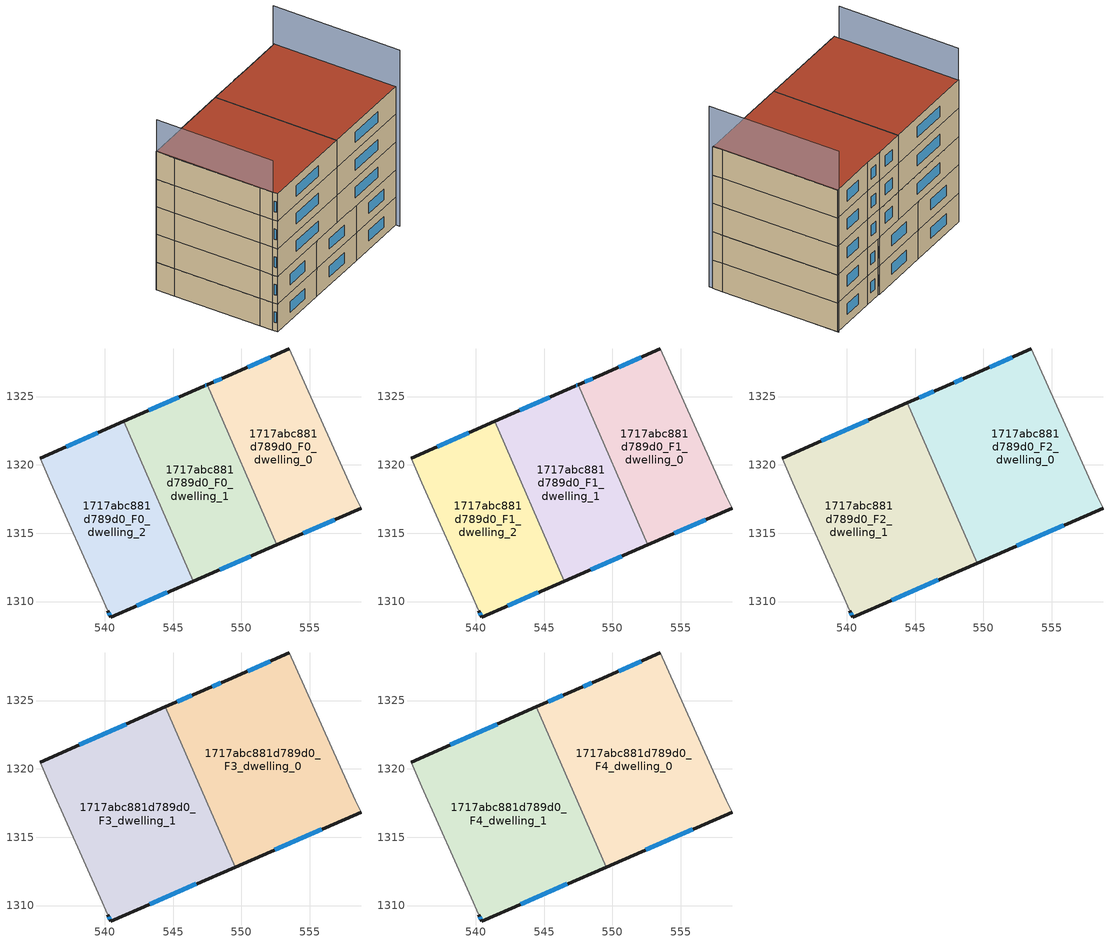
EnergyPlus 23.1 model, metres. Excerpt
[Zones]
1717abc881d789d0_F0_dwelling_0
 floor ground (EU_floor_Construction): 553.52,1328.49 558.34,1317.72 558.75,1316.83 552.58,1314.15 547.49,1325.87 549.05,1326.52 z0
 wall outside (EU_wall_Construction): 553.52,1328.49 549.05,1326.52 547.49,1325.87 / 552.58,1314.15 558.75,1316.83 z0:3
 wall adiabatic (EU_wall_Construction): 558.75,1316.83 558.34,1317.72 553.52,1328.49 z0:3
 wall to 1717abc881d789d0_F0_dwelling_1 (EU_wall_Construction): 547.49,1325.87 552.58,1314.15 z0:3
 window (EU_Window_Construction): 552.12,1327.87 550.45,1327.14 / 554.52,1314.99 556.82,1315.99 / 548.56,1326.32 547.98,1326.07 z0.94:2.06
1717abc881d789d0_F0_dwelling_1
 floor ground (EU_floor_Construction): 547.49,1325.87 552.58,1314.15 546.49,1311.5 541.4,1323.19 547.25,1325.77 547.31,1325.79 z0
 wall outside (EU_wall_Construction): 547.49,1325.87 547.31,1325.79 547.25,1325.77 541.4,1323.19 / 546.49,1311.5 552.58,1314.15 z0:3
 wall to 1717abc881d789d0_F0_dwelling_2 (EU_wall_Construction): 541.4,1323.19 546.49,1311.5 z0:3
 window (EU_Window_Construction): 547.43,1325.84 547.36,1325.81 / 548.4,1312.33 550.67,1313.32 / 545.42,1324.96 543.23,1324 z0.94:2.06
1717abc881d789d0_F0_dwelling_2
 floor ground (EU_floor_Construction): 541.4,1323.19 546.49,1311.5 540.44,1308.86 540.22,1309.34 539.67,1310.59 536.04,1318.71 535.27,1320.49 z0
 wall outside (EU_wall_Construction): 541.4,1323.19 535.27,1320.49 / 540.22,1309.34 540.44,1308.86 546.49,1311.5 z0:3
 wall adiabatic (EU_wall_Construction): 535.27,1320.49 536.04,1318.71 539.67,1310.59 540.22,1309.34 z0:3
 window (EU_Window_Construction): 539.48,1322.35 537.19,1321.34 / 542.34,1309.69 544.59,1310.67 / 540.29,1309.19 540.37,1309.01 z0.94:2.06
1717abc881d789d0_F1_dwelling_0
 floor to 1717abc881d789d0_F0_dwelling_0 (EU_floor_Construction): 553.52,1328.49 558.34,1317.72 558.75,1316.83 552.58,1314.15 547.49,1325.87 549.05,1326.52 z3
 wall outside (EU_wall_Construction): 553.52,1328.49 549.05,1326.52 547.49,1325.87 / 552.58,1314.15 558.75,1316.83 z3:6
 wall adiabatic (EU_wall_Construction): 558.75,1316.83 558.34,1317.72 553.52,1328.49 z3:6
 wall to 1717abc881d789d0_F1_dwelling_1 (EU_wall_Construction): 547.49,1325.87 552.58,1314.15 z3:6
 window (EU_Window_Construction): 552.12,1327.87 550.45,1327.14 / 554.52,1314.99 556.82,1315.99 / 548.56,1326.32 547.98,1326.07 z3.94:5.06
1717abc881d789d0_F1_dwelling_1
 floor to 1717abc881d789d0_F0_dwelling_1 (EU_floor_Construction): 547.49,1325.87 552.58,1314.15 546.49,1311.5 541.4,1323.19 547.25,1325.77 547.31,1325.79 z3
 wall outside (EU_wall_Construction): 547.49,1325.87 547.31,1325.79 547.25,1325.77 541.4,1323.19 / 546.49,1311.5 552.58,1314.15 z3:6
 wall to 1717abc881d789d0_F1_dwelling_2 (EU_wall_Construction): 541.4,1323.19 546.49,1311.5 z3:6
 window (EU_Window_Construction): 547.43,1325.84 547.36,1325.81 / 548.4,1312.33 550.67,1313.32 / 545.42,1324.96 543.23,1324 z3.94:5.06
1717abc881d789d0_F1_dwelling_2
 floor to 1717abc881d789d0_F0_dwelling_2 (EU_floor_Construction): 541.4,1323.19 546.49,1311.5 540.44,1308.86 540.22,1309.34 539.67,1310.59 536.04,1318.71 535.27,1320.49 z3
 wall outside (EU_wall_Construction): 541.4,1323.19 535.27,1320.49 / 540.22,1309.34 540.44,1308.86 546.49,1311.5 z3:6
 wall adiabatic (EU_wall_Construction): 535.27,1320.49 536.04,1318.71 539.67,1310.59 540.22,1309.34 z3:6
 window (EU_Window_Construction): 539.48,1322.35 537.19,1321.34 / 542.34,1309.69 544.59,1310.67 / 540.29,1309.19 540.37,1309.01 z3.94:5.06
1717abc881d789d0_F2_dwelling_0
 floor to 1717abc881d789d0_F1_dwelling_0 (EU_floor_Construction): 553.52,1328.49 558.34,1317.72 558.75,1316.83 552.58,1314.15 547.49,1325.87 549.05,1326.52 z6
 floor to 1717abc881d789d0_F1_dwelling_1 (EU_floor_Construction): 547.49,1325.87 552.58,1314.15 549.54,1312.82 544.44,1324.53 547.25,1325.77 547.31,1325.79 z6
 wall outside (EU_wall_Construction): 553.52,1328.49 549.05,1326.52 547.31,1325.79 547.25,1325.77 544.44,1324.53 / 549.54,1312.82 558.75,1316.83 z6:9
 wall adiabatic (EU_wall_Construction): 558.75,1316.83 558.34,1317.72 553.52,1328.49 z6:9
 wall to 1717abc881d789d0_F2_dwelling_1 (EU_wall_Construction): 544.44,1324.53 549.54,1312.82 z6:9
 window (EU_Window_Construction): 548.5,1326.29 547.85,1326.02 / 552.12,1327.87 550.45,1327.14 / 552.43,1314.08 555.86,1315.57 / 546.37,1325.38 545.32,1324.92 z6.94:8.06
1717abc881d789d0_F2_dwelling_1
 floor to 1717abc881d789d0_F1_dwelling_1 (EU_floor_Construction): 544.44,1324.53 549.54,1312.82 546.49,1311.5 541.4,1323.19 z6
 floor to 1717abc881d789d0_F1_dwelling_2 (EU_floor_Construction): 541.4,1323.19 546.49,1311.5 540.44,1308.86 540.22,1309.34 539.67,1310.59 536.04,1318.71 535.27,1320.49 z6
 wall outside (EU_wall_Construction): 540.22,1309.34 540.44,1308.86 549.54,1312.82 / 544.44,1324.53 535.27,1320.49 z6:9
 wall adiabatic (EU_wall_Construction): 535.27,1320.49 536.04,1318.71 539.67,1310.59 540.22,1309.34 z6:9
 window (EU_Window_Construction): 543.29,1310.1 546.69,1311.58 / 540.29,1309.19 540.37,1309.01 / 541.57,1323.27 538.15,1321.76 z6.94:8.06
1717abc881d789d0_F3_dwelling_0
 floor to 1717abc881d789d0_F2_dwelling_0 (EU_floor_Construction): 553.52,1328.49 558.34,1317.72 558.75,1316.83 549.54,1312.82 544.44,1324.53 547.25,1325.77 547.31,1325.79 549.05,1326.52 z9
 wall outside (EU_wall_Construction): 553.52,1328.49 549.05,1326.52 547.31,1325.79 547.25,1325.77 544.44,1324.53 / 549.54,1312.82 558.75,1316.83 z9:12
 wall adiabatic (EU_wall_Construction): 558.75,1316.83 558.34,1317.72 553.52,1328.49 z9:12
 wall to 1717abc881d789d0_F3_dwelling_1 (EU_wall_Construction): 544.44,1324.53 549.54,1312.82 z9:12
 window (EU_Window_Construction): 548.5,1326.29 547.85,1326.02 / 552.12,1327.87 550.45,1327.14 / 552.43,1314.08 555.86,1315.57 / 546.37,1325.38 545.32,1324.92 z9.94:11.06
1717abc881d789d0_F3_dwelling_1
 floor to 1717abc881d789d0_F2_dwelling_1 (EU_floor_Construction): 544.44,1324.53 549.54,1312.82 540.44,1308.86 540.22,1309.34 539.67,1310.59 536.04,1318.71 535.27,1320.49 z9
 wall outside (EU_wall_Construction): 540.22,1309.34 540.44,1308.86 549.54,1312.82 / 544.44,1324.53 535.27,1320.49 z9:12
 wall adiabatic (EU_wall_Construction): 535.27,1320.49 536.04,1318.71 539.67,1310.59 540.22,1309.34 z9:12
 window (EU_Window_Construction): 543.29,1310.1 546.69,1311.58 / 540.29,1309.19 540.37,1309.01 / 541.57,1323.27 538.15,1321.76 z9.94:11.06
1717abc881d789d0_F4_dwelling_0
 floor to 1717abc881d789d0_F3_dwelling_0 (EU_floor_Construction): 553.52,1328.49 558.34,1317.72 558.75,1316.83 549.54,1312.82 544.44,1324.53 547.25,1325.77 547.31,1325.79 549.05,1326.52 z12
 wall outside (EU_wall_Construction): 553.52,1328.49 549.05,1326.52 547.31,1325.79 547.25,1325.77 544.44,1324.53 / 549.54,1312.82 558.75,1316.83 z12:15
 wall adiabatic (EU_wall_Construction): 558.75,1316.83 558.34,1317.72 553.52,1328.49 z12:15
 wall to 1717abc881d789d0_F4_dwelling_1 (EU_wall_Construction): 544.44,1324.53 549.54,1312.82 z12:15
 window (EU_Window_Construction): 548.5,1326.29 547.85,1326.02 / 552.12,1327.87 550.45,1327.14 / 552.43,1314.08 555.86,1315.57 / 546.37,1325.38 545.32,1324.92 z12.94:14.06
 roof outside (EU_roof_Construction): 558.75,1316.83 558.34,1317.72 553.52,1328.49 549.05,1326.52 547.31,1325.79 547.25,1325.77 544.44,1324.53 549.54,1312.82 z15
1717abc881d789d0_F4_dwelling_1
 floor to 1717abc881d789d0_F3_dwelling_1 (EU_floor_Construction): 544.44,1324.53 549.54,1312.82 540.44,1308.86 540.22,1309.34 539.67,1310.59 536.04,1318.71 535.27,1320.49 z12
 wall outside (EU_wall_Construction): 540.22,1309.34 540.44,1308.86 549.54,1312.82 / 544.44,1324.53 535.27,1320.49 z12:15
 wall adiabatic (EU_wall_Construction): 535.27,1320.49 536.04,1318.71 539.67,1310.59 540.22,1309.34 z12:15
 window (EU_Window_Construction): 543.29,1310.1 546.69,1311.58 / 540.29,1309.19 540.37,1309.01 / 541.57,1323.27 538.15,1321.76 z12.94:14.06
 roof outside (EU_roof_Construction): 549.54,1312.82 544.44,1324.53 535.27,1320.49 536.04,1318.71 539.67,1310.59 540.22,1309.34 540.44,1308.86 z15
shading: 535.33,1320.52 540.22,1309.34 z0:18.4; 558.83,1316.42 553.48,1328.55 z0:19.1
[Building]
EU S2 Campaign: North Axis=0; Terrain=City; Solar Distribution=FullExterior
[Site:Location]
Vienna: Latitude=48; Longitude=16.5; Time Zone=1; Elevation=183
[SizingPeriod:WeatherFileDays]
AnnualSizingPeriod: Begin Month=1; Begin Day of Month=1; End Month=12; End Day of Month=31; Day of Week for Start Day=Monday; Use Weather File Daylight Saving Period=No; Use Weather File Rain and Snow Indicators=No
[MATERIAL]
EU_InternalMass_Material: Roughness=MediumRough; Thickness=0.1; Conductivity=1; Density=1800; Specific Heat=900; Thermal Absorptance=0.9; Solar Absorptance=0.7; Visible Absorptance=0.7
[MATERIAL:NOMASS] Roughness=MediumRough; Thermal Absorptance=0.9; Solar Absorptance=0.7; Visible Absorptance=0.7
Name | Thermal Resistance
EU_wall_NoMass | 0.914258
EU_roof_NoMass | 0.954009
EU_floor_NoMass | 1.09711
[WINDOWMATERIAL:SIMPLEGLAZINGSYSTEM]
EU_Window_SimpleGlazing: UFactor=2.09642; Solar Heat Gain Coefficient=0.65; Visible Transmittance=0.65
[CONSTRUCTION]
EU_wall_Construction: EU_wall_NoMass
EU_roof_Construction: EU_roof_NoMass
EU_floor_Construction: EU_floor_NoMass
EU_Window_Construction: EU_Window_SimpleGlazing
EU_InternalMass_Construction: EU_InternalMass_Material
[ZONE] Type=1; Multiplier=1; Ceiling Height=autocalculate; Floor Area=autocalculate; Part of Total Floor Area=Yes
Name | Volume
1717abc881d789d0_F0_dwelling_0; 1717abc881d789d0_F1_dwelling_0 | 254.594
1717abc881d789d0_F2_dwelling_0; 1717abc881d789d0_F3_dwelling_0; 1717abc881d789d0_F4_dwelling_0 | 381.899
1717abc881d789d0_F0_dwelling_1; 1717abc881d789d0_F1_dwelling_1 | 254.599
1717abc881d789d0_F2_dwelling_1; 1717abc881d789d0_F3_dwelling_1; 1717abc881d789d0_F4_dwelling_1 | 381.88
1717abc881d789d0_F0_dwelling_2; 1717abc881d789d0_F1_dwelling_2 | 254.6
[INTERNALMASS] Construction=EU_InternalMass_Construction
Name | Zone or ZoneList | Surface Area
1717abc881d789d0_F0_dwelling_0_EU_InternalMass | 1717abc881d789d0_F0_dwelling_0 | 84.8649
1717abc881d789d0_F0_dwelling_1_EU_InternalMass | 1717abc881d789d0_F0_dwelling_1 | 84.8666
1717abc881d789d0_F0_dwelling_2_EU_InternalMass | 1717abc881d789d0_F0_dwelling_2 | 84.8669
1717abc881d789d0_F1_dwelling_0_EU_InternalMass | 1717abc881d789d0_F1_dwelling_0 | 84.8649
1717abc881d789d0_F1_dwelling_1_EU_InternalMass | 1717abc881d789d0_F1_dwelling_1 | 84.8666
1717abc881d789d0_F1_dwelling_2_EU_InternalMass | 1717abc881d789d0_F1_dwelling_2 | 84.8669
1717abc881d789d0_F2_dwelling_0_EU_InternalMass | 1717abc881d789d0_F2_dwelling_0 | 127.301
1717abc881d789d0_F2_dwelling_1_EU_InternalMass | 1717abc881d789d0_F2_dwelling_1 | 127.296
1717abc881d789d0_F3_dwelling_0_EU_InternalMass | 1717abc881d789d0_F3_dwelling_0 | 127.301
1717abc881d789d0_F3_dwelling_1_EU_InternalMass | 1717abc881d789d0_F3_dwelling_1 | 127.296
1717abc881d789d0_F4_dwelling_0_EU_InternalMass | 1717abc881d789d0_F4_dwelling_0 | 127.301
1717abc881d789d0_F4_dwelling_1_EU_InternalMass | 1717abc881d789d0_F4_dwelling_1 | 127.296
[OTHEREQUIPMENT] Fuel Type=Electricity; Design Level Calculation Method=Watts/Area; Power per Zone Floor Area=1; Fraction Latent=0; Fraction Radiant=0; Fraction Lost=0; Carbon Dioxide Generation Rate=0; EndUse Subcategory=EU_Step8_InternalGains
Name | Zone or ZoneList or Space or SpaceList | Schedule
EU_Step8_InternalGain_1717abc881d789d0_F0_dwelling_0_f000 | 1717abc881d789d0_F0_dwelling_0 | EU_Step8_GainSchedule_1717abc881d789d0_F0_dwelling_0_f000
EU_Step8_InternalGain_1717abc881d789d0_F0_dwelling_1_f000 | 1717abc881d789d0_F0_dwelling_1 | EU_Step8_GainSchedule_1717abc881d789d0_F0_dwelling_1_f000
EU_Step8_InternalGain_1717abc881d789d0_F0_dwelling_2_f000 | 1717abc881d789d0_F0_dwelling_2 | EU_Step8_GainSchedule_1717abc881d789d0_F0_dwelling_2_f000
EU_Step8_InternalGain_1717abc881d789d0_F1_dwelling_0_f000 | 1717abc881d789d0_F1_dwelling_0 | EU_Step8_GainSchedule_1717abc881d789d0_F1_dwelling_0_f000
EU_Step8_InternalGain_1717abc881d789d0_F1_dwelling_1_f000 | 1717abc881d789d0_F1_dwelling_1 | EU_Step8_GainSchedule_1717abc881d789d0_F1_dwelling_1_f000
EU_Step8_InternalGain_1717abc881d789d0_F1_dwelling_2_f000 | 1717abc881d789d0_F1_dwelling_2 | EU_Step8_GainSchedule_1717abc881d789d0_F1_dwelling_2_f000
EU_Step8_InternalGain_1717abc881d789d0_F2_dwelling_0_f000 | 1717abc881d789d0_F2_dwelling_0 | EU_Step8_GainSchedule_1717abc881d789d0_F2_dwelling_0_f000
EU_Step8_InternalGain_1717abc881d789d0_F2_dwelling_1_f000 | 1717abc881d789d0_F2_dwelling_1 | EU_Step8_GainSchedule_1717abc881d789d0_F2_dwelling_1_f000
EU_Step8_InternalGain_1717abc881d789d0_F3_dwelling_0_f000 | 1717abc881d789d0_F3_dwelling_0 | EU_Step8_GainSchedule_1717abc881d789d0_F3_dwelling_0_f000
EU_Step8_InternalGain_1717abc881d789d0_F3_dwelling_1_f000 | 1717abc881d789d0_F3_dwelling_1 | EU_Step8_GainSchedule_1717abc881d789d0_F3_dwelling_1_f000
EU_Step8_InternalGain_1717abc881d789d0_F4_dwelling_0_f000 | 1717abc881d789d0_F4_dwelling_0 | EU_Step8_GainSchedule_1717abc881d789d0_F4_dwelling_0_f000
EU_Step8_InternalGain_1717abc881d789d0_F4_dwelling_1_f000 | 1717abc881d789d0_F4_dwelling_1 | EU_Step8_GainSchedule_1717abc881d789d0_F4_dwelling_1_f000
[ZONEVENTILATION:DESIGNFLOWRATE] Schedule=EU_AlwaysOn; Design Flow Rate Calculation Method=AirChanges/Hour; Air Changes per Hour=0.546891; Ventilation Type=Natural; Fan Pressure Rise=0; Fan Total Efficiency=1; Constant Term Coefficient=1; Temperature Term Coefficient=0; Velocity Term Coefficient=0; Velocity Squared Term Coefficient=0; Minimum Indoor Temperature=-100; Maximum Indoor Temperature=100; Delta Temperature=-100; Minimum Outdoor Temperature=-100; Maximum Outdoor Temperature=100; Maximum Wind Speed=40
Name | Zone or ZoneList or Space or SpaceList
EU_ConstantAir_1717abc881d789d0_F0_dwelling_0 | 1717abc881d789d0_F0_dwelling_0
EU_ConstantAir_1717abc881d789d0_F0_dwelling_1 | 1717abc881d789d0_F0_dwelling_1
EU_ConstantAir_1717abc881d789d0_F0_dwelling_2 | 1717abc881d789d0_F0_dwelling_2
EU_ConstantAir_1717abc881d789d0_F1_dwelling_0 | 1717abc881d789d0_F1_dwelling_0
EU_ConstantAir_1717abc881d789d0_F1_dwelling_1 | 1717abc881d789d0_F1_dwelling_1
EU_ConstantAir_1717abc881d789d0_F1_dwelling_2 | 1717abc881d789d0_F1_dwelling_2
EU_ConstantAir_1717abc881d789d0_F2_dwelling_0 | 1717abc881d789d0_F2_dwelling_0
EU_ConstantAir_1717abc881d789d0_F2_dwelling_1 | 1717abc881d789d0_F2_dwelling_1
EU_ConstantAir_1717abc881d789d0_F3_dwelling_0 | 1717abc881d789d0_F3_dwelling_0
EU_ConstantAir_1717abc881d789d0_F3_dwelling_1 | 1717abc881d789d0_F3_dwelling_1
EU_ConstantAir_1717abc881d789d0_F4_dwelling_0 | 1717abc881d789d0_F4_dwelling_0
EU_ConstantAir_1717abc881d789d0_F4_dwelling_1 | 1717abc881d789d0_F4_dwelling_1
[HVACTEMPLATE:THERMOSTAT] Constant Heating Setpoint=20; Constant Cooling Setpoint=50
EU_HeatOnly_1717abc881d789d0_F0_dwelling_0; EU_HeatOnly_1717abc881d789d0_F0_dwelling_1; EU_HeatOnly_1717abc881d789d0_F0_dwelling_2; EU_HeatOnly_1717abc881d789d0_F1_dwelling_0; EU_HeatOnly_1717abc881d789d0_F1_dwelling_1; EU_HeatOnly_1717abc881d789d0_F1_dwelling_2; EU_HeatOnly_1717abc881d789d0_F2_dwelling_0; EU_HeatOnly_1717abc881d789d0_F2_dwelling_1; EU_HeatOnly_1717abc881d789d0_F3_dwelling_0; EU_HeatOnly_1717abc881d789d0_F3_dwelling_1; EU_HeatOnly_1717abc881d789d0_F4_dwelling_0; EU_HeatOnly_1717abc881d789d0_F4_dwelling_1
[HVACTEMPLATE:ZONE:IDEALLOADSAIRSYSTEM] System Availability Schedule=EU_AlwaysOn; Maximum Heating Supply Air Temperature=50; Minimum Cooling Supply Air Temperature=13; Maximum Heating Supply Air Humidity Ratio=0.0156; Minimum Cooling Supply Air Humidity Ratio=0.0077; Heating Limit=NoLimit; Cooling Limit=NoLimit; Heating Availability Schedule=EU_AlwaysOn; Cooling Availability Schedule=EU_CoolingOff; Dehumidification Control Type=ConstantSensibleHeatRatio; Cooling Sensible Heat Ratio=0.7; Dehumidification Setpoint=60; Humidification Control Type=None; Humidification Setpoint=30; Outdoor Air Method=None; Outdoor Air Flow Rate per Person=0.00944; Outdoor Air Flow Rate per Zone Floor Area=0; Outdoor Air Flow Rate per Zone=0; Demand Controlled Ventilation Type=None; Outdoor Air Economizer Type=NoEconomizer; Heat Recovery Type=None; Sensible Heat Recovery Effectiveness=0.7; Latent Heat Recovery Effectiveness=0.65
Name | Template Thermostat
1717abc881d789d0_F0_dwelling_0 | EU_HeatOnly_1717abc881d789d0_F0_dwelling_0
1717abc881d789d0_F0_dwelling_1 | EU_HeatOnly_1717abc881d789d0_F0_dwelling_1
1717abc881d789d0_F0_dwelling_2 | EU_HeatOnly_1717abc881d789d0_F0_dwelling_2
1717abc881d789d0_F1_dwelling_0 | EU_HeatOnly_1717abc881d789d0_F1_dwelling_0
1717abc881d789d0_F1_dwelling_1 | EU_HeatOnly_1717abc881d789d0_F1_dwelling_1
1717abc881d789d0_F1_dwelling_2 | EU_HeatOnly_1717abc881d789d0_F1_dwelling_2
1717abc881d789d0_F2_dwelling_0 | EU_HeatOnly_1717abc881d789d0_F2_dwelling_0
1717abc881d789d0_F2_dwelling_1 | EU_HeatOnly_1717abc881d789d0_F2_dwelling_1
1717abc881d789d0_F3_dwelling_0 | EU_HeatOnly_1717abc881d789d0_F3_dwelling_0
1717abc881d789d0_F3_dwelling_1 | EU_HeatOnly_1717abc881d789d0_F3_dwelling_1
1717abc881d789d0_F4_dwelling_0 | EU_HeatOnly_1717abc881d789d0_F4_dwelling_0
1717abc881d789d0_F4_dwelling_1 | EU_HeatOnly_1717abc881d789d0_F4_dwelling_1
[SIZING:ZONE] Zone Cooling Design Supply Air Temperature Input Method=SupplyAirTemperature; Zone Cooling Design Supply Air Temperature=13; Zone Heating Design Supply Air Temperature Input Method=SupplyAirTemperature; Zone Heating Design Supply Air Temperature=50; Zone Cooling Design Supply Air Humidity Ratio=0.008; Zone Heating Design Supply Air Humidity Ratio=0.008; Cooling Design Air Flow Method=DesignDay; Cooling Design Air Flow Rate=0; Cooling Minimum Air Flow per Zone Floor Area=0.000762; Cooling Minimum Air Flow=0; Cooling Minimum Air Flow Fraction=0.2; Heating Design Air Flow Method=DesignDay; Heating Design Air Flow Rate=0; Heating Maximum Air Flow per Zone Floor Area=0.002032; Heating Maximum Air Flow=0.141576; Heating Maximum Air Flow Fraction=0.3; Account for Dedicated Outdoor Air System=No; Dedicated Outdoor Air System Control Strategy=NeutralSupplyAir; Dedicated Outdoor Air Low Setpoint Temperature for Design=autosize; Dedicated Outdoor Air High Setpoint Temperature for Design=autosize; Zone Load Sizing Method=Sensible Load Only No Latent Load; Zone Latent Cooling Design Supply Air Humidity Ratio Input Method=HumidityRatioDifference; Zone Cooling Design Supply Air Humidity Ratio Difference=0.005; Zone Latent Heating Design Supply Air Humidity Ratio Input Method=HumidityRatioDifference; Zone Humidification Design Supply Air Humidity Ratio Difference=0.005
1717abc881d789d0_F0_dwelling_0; 1717abc881d789d0_F0_dwelling_1; 1717abc881d789d0_F0_dwelling_2; 1717abc881d789d0_F1_dwelling_0; 1717abc881d789d0_F1_dwelling_1; 1717abc881d789d0_F1_dwelling_2; 1717abc881d789d0_F2_dwelling_0; 1717abc881d789d0_F2_dwelling_1; 1717abc881d789d0_F3_dwelling_0; 1717abc881d789d0_F3_dwelling_1; 1717abc881d789d0_F4_dwelling_0; 1717abc881d789d0_F4_dwelling_1
[SCHEDULE:CONSTANT]
Name | Hourly Value
EU_AlwaysOn | 1
EU_CoolingOff | 0
[SCHEDULE:FILE] Column Number=1; Rows to Skip at Top=0; Number of Hours of Data=8760; Column Separator=Comma; Interpolate to Timestep=No; Minutes per Item=60; Adjust Schedule for Daylight Savings=Yes
Name | File
EU_Step8_GainSchedule_1717abc881d789d0_F0_dwelling_0_f000 | ../../schedules/1717abc881d789d0/1717abc881d789d0_F0_dwelling_0_f000_gain.csv
EU_Step8_GainSchedule_1717abc881d789d0_F0_dwelling_1_f000 | ../../schedules/1717abc881d789d0/1717abc881d789d0_F0_dwelling_1_f000_gain.csv
EU_Step8_GainSchedule_1717abc881d789d0_F0_dwelling_2_f000 | ../../schedules/1717abc881d789d0/1717abc881d789d0_F0_dwelling_2_f000_gain.csv
EU_Step8_GainSchedule_1717abc881d789d0_F1_dwelling_0_f000 | ../../schedules/1717abc881d789d0/1717abc881d789d0_F1_dwelling_0_f000_gain.csv
EU_Step8_GainSchedule_1717abc881d789d0_F1_dwelling_1_f000 | ../../schedules/1717abc881d789d0/1717abc881d789d0_F1_dwelling_1_f000_gain.csv
EU_Step8_GainSchedule_1717abc881d789d0_F1_dwelling_2_f000 | ../../schedules/1717abc881d789d0/1717abc881d789d0_F1_dwelling_2_f000_gain.csv
EU_Step8_GainSchedule_1717abc881d789d0_F2_dwelling_0_f000 | ../../schedules/1717abc881d789d0/1717abc881d789d0_F2_dwelling_0_f000_gain.csv
EU_Step8_GainSchedule_1717abc881d789d0_F2_dwelling_1_f000 | ../../schedules/1717abc881d789d0/1717abc881d789d0_F2_dwelling_1_f000_gain.csv
EU_Step8_GainSchedule_1717abc881d789d0_F3_dwelling_0_f000 | ../../schedules/1717abc881d789d0/1717abc881d789d0_F3_dwelling_0_f000_gain.csv
EU_Step8_GainSchedule_1717abc881d789d0_F3_dwelling_1_f000 | ../../schedules/1717abc881d789d0/1717abc881d789d0_F3_dwelling_1_f000_gain.csv
EU_Step8_GainSchedule_1717abc881d789d0_F4_dwelling_0_f000 | ../../schedules/1717abc881d789d0/1717abc881d789d0_F4_dwelling_0_f000_gain.csv
EU_Step8_GainSchedule_1717abc881d789d0_F4_dwelling_1_f000 | ../../schedules/1717abc881d789d0/1717abc881d789d0_F4_dwelling_1_f000_gain.csv
